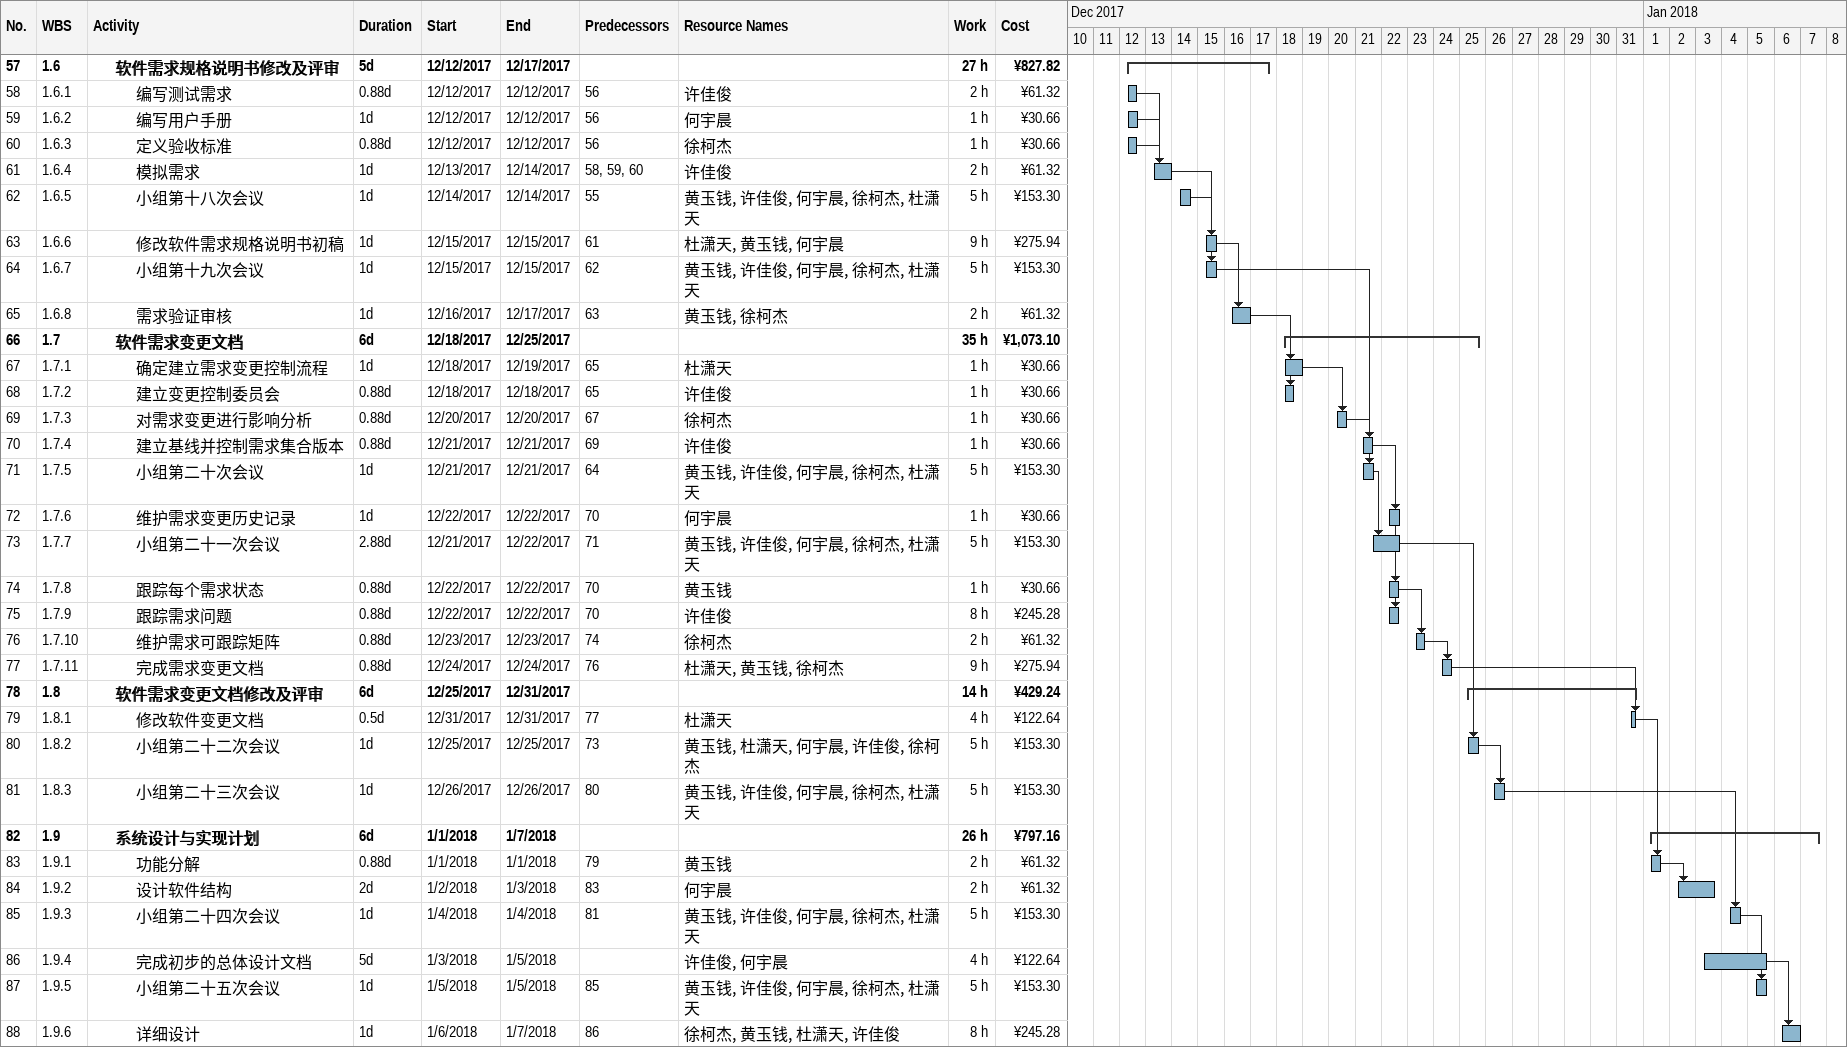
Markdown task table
| ID | WBS | Task | Duration | Start | Finish | Predecessors | Resources | Work (h) | Cost (¥) |
|---|---|---|---|---|---|---|---|---|---|
| 57 | 1.6 | **软件需求规格说明书修改及评审** | 5d | 2017-12-12 | 2017-12-17 |  |  | 27 | 827.82 |
| 58 | 1.6.1 | 编写测试需求 | 0.88d | 2017-12-12 | 2017-12-12 | 56 | 许佳俊 | 2 | 61.32 |
| 59 | 1.6.2 | 编写用户手册 | 1d | 2017-12-12 | 2017-12-12 | 56 | 何宇晨 | 1 | 30.66 |
| 60 | 1.6.3 | 定义验收标准 | 0.88d | 2017-12-12 | 2017-12-12 | 56 | 徐柯杰 | 1 | 30.66 |
| 61 | 1.6.4 | 模拟需求 | 1d | 2017-12-13 | 2017-12-14 | 58, 59, 60 | 许佳俊 | 2 | 61.32 |
| 62 | 1.6.5 | 小组第十八次会议 | 1d | 2017-12-14 | 2017-12-14 | 55 | 黄玉钱, 许佳俊, 何宇晨, 徐柯杰, 杜潇天 | 5 | 153.30 |
| 63 | 1.6.6 | 修改软件需求规格说明书初稿 | 1d | 2017-12-15 | 2017-12-15 | 61 | 杜潇天, 黄玉钱, 何宇晨 | 9 | 275.94 |
| 64 | 1.6.7 | 小组第十九次会议 | 1d | 2017-12-15 | 2017-12-15 | 62 | 黄玉钱, 许佳俊, 何宇晨, 徐柯杰, 杜潇天 | 5 | 153.30 |
| 65 | 1.6.8 | 需求验证审核 | 1d | 2017-12-16 | 2017-12-17 | 63 | 黄玉钱, 徐柯杰 | 2 | 61.32 |
| 66 | 1.7 | **软件需求变更文档** | 6d | 2017-12-18 | 2017-12-25 |  |  | 35 | 1073.10 |
| 67 | 1.7.1 | 确定建立需求变更控制流程 | 1d | 2017-12-18 | 2017-12-19 | 65 | 杜潇天 | 1 | 30.66 |
| 68 | 1.7.2 | 建立变更控制委员会 | 0.88d | 2017-12-18 | 2017-12-18 | 65 | 许佳俊 | 1 | 30.66 |
| 69 | 1.7.3 | 对需求变更进行影响分析 | 0.88d | 2017-12-20 | 2017-12-20 | 67 | 徐柯杰 | 1 | 30.66 |
| 70 | 1.7.4 | 建立基线并控制需求集合版本 | 0.88d | 2017-12-21 | 2017-12-21 | 69 | 许佳俊 | 1 | 30.66 |
| 71 | 1.7.5 | 小组第二十次会议 | 1d | 2017-12-21 | 2017-12-21 | 64 | 黄玉钱, 许佳俊, 何宇晨, 徐柯杰, 杜潇天 | 5 | 153.30 |
| 72 | 1.7.6 | 维护需求变更历史记录 | 1d | 2017-12-22 | 2017-12-22 | 70 | 何宇晨 | 1 | 30.66 |
| 73 | 1.7.7 | 小组第二十一次会议 | 2.88d | 2017-12-21 | 2017-12-22 | 71 | 黄玉钱, 许佳俊, 何宇晨, 徐柯杰, 杜潇天 | 5 | 153.30 |
| 74 | 1.7.8 | 跟踪每个需求状态 | 0.88d | 2017-12-22 | 2017-12-22 | 70 | 黄玉钱 | 1 | 30.66 |
| 75 | 1.7.9 | 跟踪需求问题 | 0.88d | 2017-12-22 | 2017-12-22 | 70 | 许佳俊 | 8 | 245.28 |
| 76 | 1.7.10 | 维护需求可跟踪矩阵 | 0.88d | 2017-12-23 | 2017-12-23 | 74 | 徐柯杰 | 2 | 61.32 |
| 77 | 1.7.11 | 完成需求变更文档 | 0.88d | 2017-12-24 | 2017-12-24 | 76 | 杜潇天, 黄玉钱, 徐柯杰 | 9 | 275.94 |
| 78 | 1.8 | **软件需求变更文档修改及评审** | 6d | 2017-12-25 | 2017-12-31 |  |  | 14 | 429.24 |
| 79 | 1.8.1 | 修改软件变更文档 | 0.5d | 2017-12-31 | 2017-12-31 | 77 | 杜潇天 | 4 | 122.64 |
| 80 | 1.8.2 | 小组第二十二次会议 | 1d | 2017-12-25 | 2017-12-25 | 73 | 黄玉钱, 杜潇天, 何宇晨, 许佳俊, 徐柯杰 | 5 | 153.30 |
| 81 | 1.8.3 | 小组第二十三次会议 | 1d | 2017-12-26 | 2017-12-26 | 80 | 黄玉钱, 许佳俊, 何宇晨, 徐柯杰, 杜潇天 | 5 | 153.30 |
| 82 | 1.9 | **系统设计与实现计划** | 6d | 2018-01-01 | 2018-01-07 |  |  | 26 | 797.16 |
| 83 | 1.9.1 | 功能分解 | 0.88d | 2018-01-01 | 2018-01-01 | 79 | 黄玉钱 | 2 | 61.32 |
| 84 | 1.9.2 | 设计软件结构 | 2d | 2018-01-02 | 2018-01-03 | 83 | 何宇晨 | 2 | 61.32 |
| 85 | 1.9.3 | 小组第二十四次会议 | 1d | 2018-01-04 | 2018-01-04 | 81 | 黄玉钱, 许佳俊, 何宇晨, 徐柯杰, 杜潇天 | 5 | 153.30 |
| 86 | 1.9.4 | 完成初步的总体设计文档 | 5d | 2018-01-03 | 2018-01-05 |  | 许佳俊, 何宇晨 | 4 | 122.64 |
| 87 | 1.9.5 | 小组第二十五次会议 | 1d | 2018-01-05 | 2018-01-05 | 85 | 黄玉钱, 许佳俊, 何宇晨, 徐柯杰, 杜潇天 | 5 | 153.30 |
| 88 | 1.9.6 | 详细设计 | 1d | 2018-01-06 | 2018-01-07 | 86 | 徐柯杰, 黄玉钱, 杜潇天, 许佳俊 | 8 | 245.28 |
